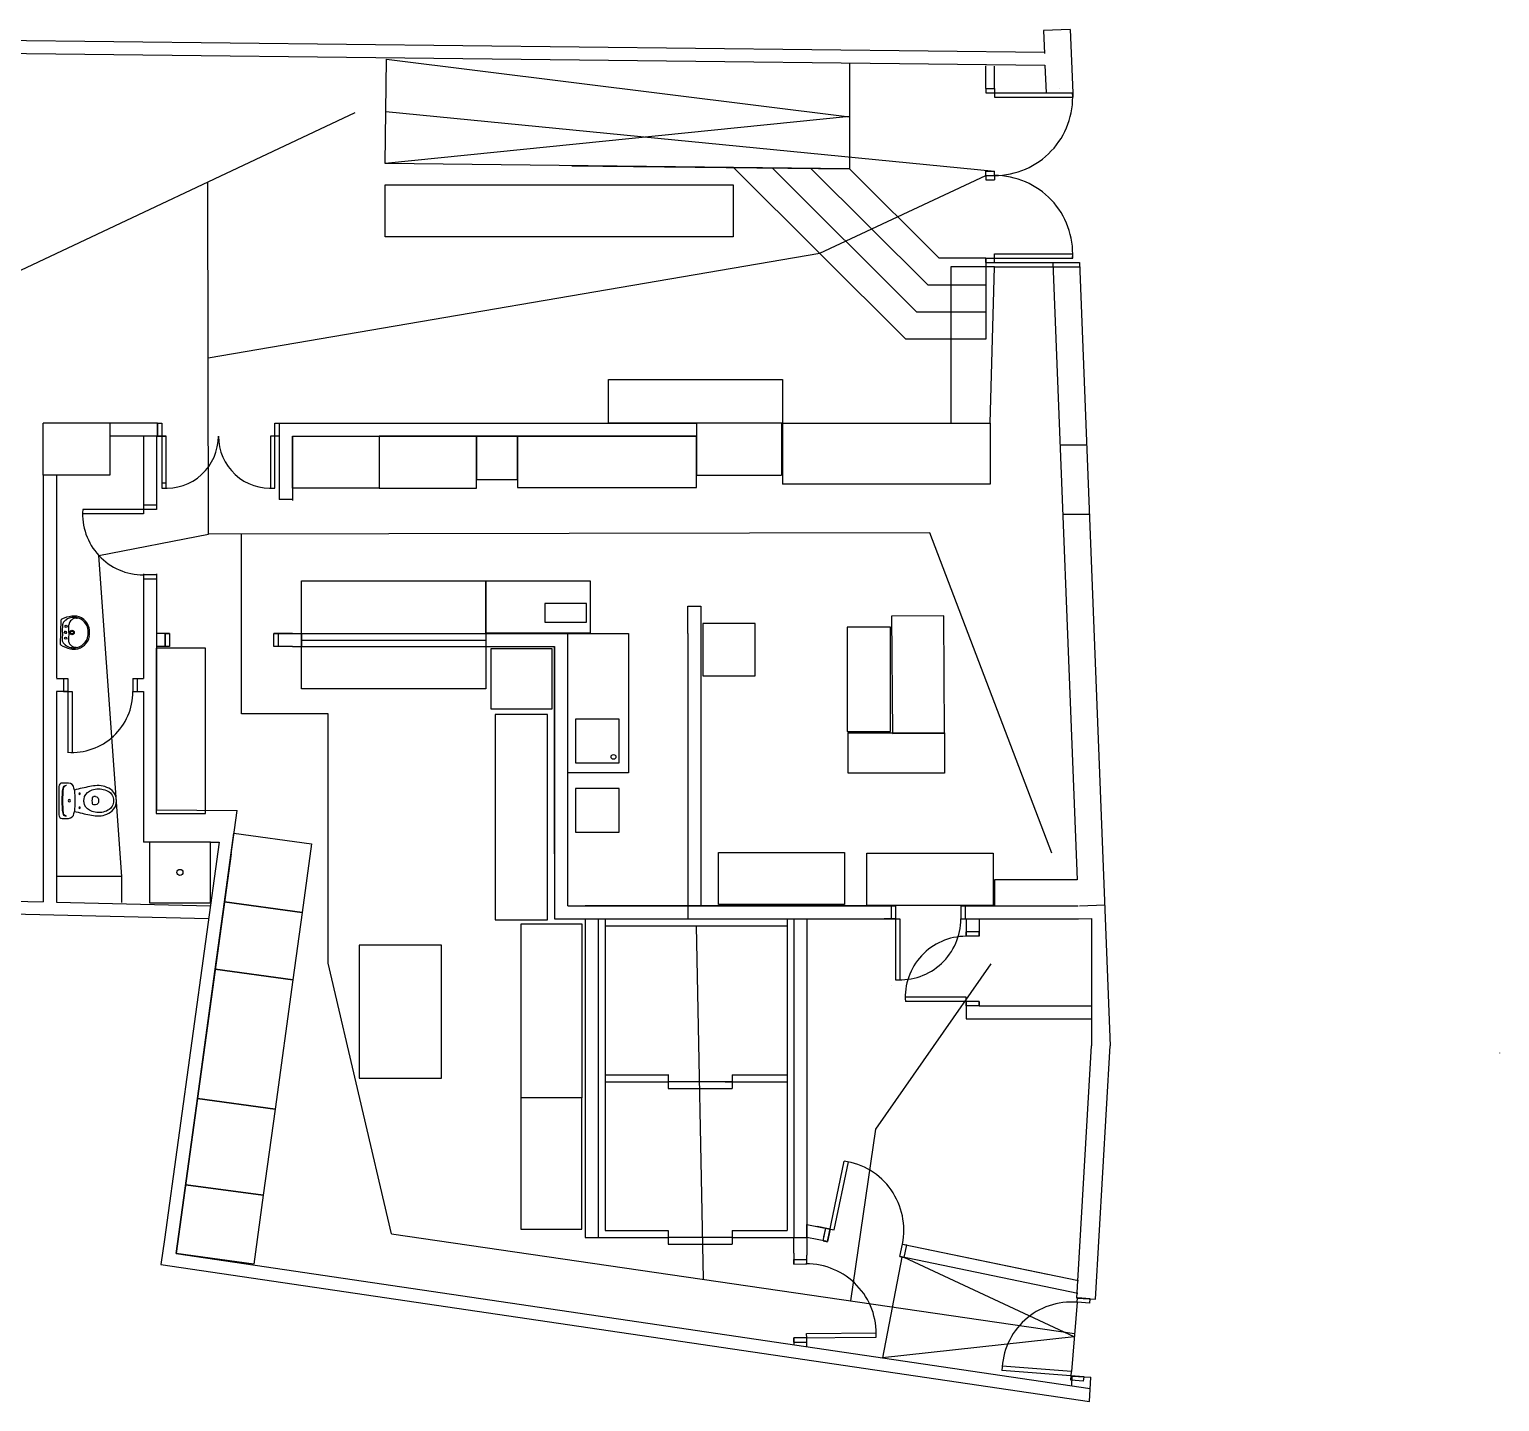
# Model space of a CAD drawing. Header units: millimetres. Extents: x 7 to 259, y -45 to 103.
# Drawn here: x 212.278 to 214.391, y 74.737 to 76.709 of the extents above; entities that cross this region are included whole.
import ezdxf

# ---------------------------------------------------------------- set-up
doc = ezdxf.new("R2010")
doc.units = ezdxf.units.MM
doc.linetypes.add('LÍNEAS_OCULTAS2', pattern=[4.7625, 3.175, -1.5875])
for name, color, linetype in [('estructura', 5, 'Continuous'), ('maquiactual', 90, 'Continuous'), ('maquinaria', 42, 'Continuous'), ('OFICINES', 6, 'Continuous'), ('portes', 4, 'Continuous')]:
    doc.layers.add(name, color=color, linetype=linetype)

# ---------------------------------------------------------------- blocks, each defined once
blk = doc.blocks.new('VI-IN')
for p, q in [((0, -0.04), (-0.011, -0.04)), ((0, -0.04), (0.011, -0.04)), ((-0.048, -0.423), (-0.048, -0.403)), ((0.048, -0.423), (0.048, -0.403))]:
    blk.add_line(p, q)
blk.add_lwpolyline([(-0.163, -0.358, -0.0164), (-0.122, -0.18, -0.014244), (-0.146, -0.175, -0.379899), (-0.203, -0.112), (-0.203, -0.04, -0.414214), (-0.163, 0), (0, 0), (0.163, 0, -0.414214), (0.203, -0.04), (0.203, -0.112, -0.379899), (0.146, -0.175, -0.014244), (0.122, -0.18, -0.0164), (0.163, -0.358, -0.034533), (0.175, -0.44, -0.180901), (0.118, -0.613, -0.210568), (0, -0.665, -0.210568), (-0.118, -0.613, -0.180901), (-0.175, -0.44, -0.034533)], format="xyb", close=True)
for centre, radius in [((0, -0.122), 0.0135), ((0, -0.122), 0.0135), ((-0.08, -0.24), 0.0075), ((0.08, -0.24), 0.0075)]:
    blk.add_circle(centre, radius)
for centre, radius, start, end in [((-0.139, -0.089), 0.04, 96.2719, 180), ((-0.14, -0.096), 0.04, 96.2141, 169.7572), ((0, -1.201), 1.154, 90.0008, 97.203), ((0, -1.197), 1.157, 90.0008, 97.1409), ((0, -1.197), 1.157, 82.8591, 89.9992), ((0, -1.201), 1.154, 82.797, 89.9992), ((0.139, -0.089), 0.04, 0, 83.7281), ((0.14, -0.096), 0.04, 10.2428, 83.7859), ((0, 1.219), 1.404, 264.9986, 270), ((-0.007, -0.406), 0.116, 96.2419, 152.5973), ((0, -0.47), 0.18, 90, 96.2419), ((0, 1.219), 1.404, 270, 275.0014), ((0, -0.47), 0.18, 83.7581, 90), ((0.007, -0.406), 0.116, 27.4027, 83.7581), ((0.079, -0.461), 0.216, 168.3805, 209.1161), ((0.112, -0.468), 0.25, 152.5973, 168.3805), ((-0.033, -0.403), 0.015, 96.6492, 180), ((-0.018, -0.423), 0.03, 180, 233.1301), ((0, -0.399), 0.06, 233.1301, 270), ((0, -0.686), 0.3, 90, 96.6492), ((0, -0.686), 0.3, 83.3508, 90), ((0, -0.399), 0.06, 270, 306.8699), ((0.033, -0.403), 0.015, 0, 83.3508), ((0.018, -0.423), 0.03, 306.8699, 0), ((-0.112, -0.468), 0.25, 11.6195, 27.4027), ((-0.079, -0.461), 0.216, 330.8839, 11.6195), ((0, -0.505), 0.126, 209.1161, 270), ((0, -0.505), 0.126, 270, 330.8839)]:
    blk.add_arc(centre, radius, start, end)
blk = doc.blocks.new('Vic-WC')
at = {"xscale": -1}
blk.add_blockref('VI-IN', (0, 0), dxfattribs=at)

msp = doc.modelspace()

# ---------------------------------------------------------------- linework, layer by layer
at = {"color": 6, "linetype": 'LÍNEAS_OCULTAS2'}
for p, q in [((211.4316, 75.9698), (212.7459, 76.5892)), ((212.7901, 76.5907), (213.665, 76.505)), ((212.5353, 75.9834), (212.5343, 76.4895)), ((213.4138, 76.3869), (213.6525, 76.4987)), ((212.5348, 76.2365), (213.4138, 76.3869)), ((212.3777, 75.9527), (212.5353, 75.9834)), ((213.5719, 75.9854), (212.5353, 75.9834)), ((212.5828, 75.7252), (212.5828, 75.9835)), ((213.7473, 75.5248), (213.5719, 75.9854)), ((212.4105, 75.4914), (212.3777, 75.9527)), ((212.7075, 75.7252), (212.5828, 75.7252)), ((212.7075, 75.367), (212.7075, 75.7252)), ((213.2361, 75.4204), (213.2463, 74.9128)), ((212.7984, 74.9782), (212.7075, 75.367)), ((213.6596, 75.3657), (213.494, 75.1282)), ((213.494, 75.1282), (213.458, 74.8818)), ((212.7984, 74.9782), (213.7801, 74.8347))]:
    msp.add_line(p, q, dxfattribs=at)
msp.add_line((212.2978, 76.0679), (212.2978, 76.1429))
at = {"color": 6}
for p, q in [((212.3223, 75.8249), (212.3237, 75.8603)), ((212.3254, 75.8425), (212.3258, 75.854)), ((212.3344, 75.8422), (212.3347, 75.8519)), ((212.3347, 75.8519), (212.3348, 75.8538)), ((212.3223, 75.8249), (212.323, 75.8426)), ((212.3254, 75.8425), (212.3249, 75.831)), ((212.334, 75.8324), (212.3339, 75.8305)), ((212.3344, 75.8422), (212.334, 75.8324))]:
    msp.add_line(p, q, dxfattribs=at)
for centre, radius in [((212.3306, 75.8508), 0.00161), ((212.339, 75.842), 0.00322), ((212.3297, 75.8423), 0.00161), ((212.3299, 75.8339), 0.00161), ((212.339, 75.842), 0.00211)]:
    msp.add_circle(centre, radius, dxfattribs=at)
for centre, radius, start, end in [((212.3429, 75.8245), 0.041, 95.5719, 117.2564), ((212.3429, 75.8254), 0.0401, 92.3999, 95.7467), ((212.3424, 75.843), 0.0226, 81.1272, 92.8948), ((212.3419, 75.8432), 0.0225, 4.9409, 79.8753), ((212.3429, 75.8254), 0.0382, 97.6416, 97.6416), ((212.3245, 75.8603), 0.000804, 117.2564, 177.7078), ((212.3312, 75.8538), 0.00533, 132.3988, 177.7078), ((212.3454, 75.8382), 0.0264, 123.1796, 132.3988), ((212.3418, 75.8443), 0.0194, 98.2336, 124.1998), ((212.3432, 75.8531), 0.00841, 139.474, 175.5675), ((212.3459, 75.8505), 0.0122, 64.2185, 138.5702), ((212.3429, 75.8254), 0.0382, 92.3999, 95.848), ((212.3424, 75.843), 0.0207, 81.1272, 92.8948), ((212.3419, 75.8432), 0.0205, 4.9409, 79.8753), ((212.3312, 75.8423), 0.0313, 350.4881, 4.9275), ((212.3312, 75.8423), 0.0332, 357.7078, 4.9275), ((212.3231, 75.8249), 0.000804, 177.7078, 238.1592), ((212.3443, 75.859), 0.041, 238.1592, 259.8437), ((212.3303, 75.8308), 0.00533, 177.7078, 223.0168), ((212.3457, 75.8452), 0.0264, 223.0168, 232.2359), ((212.3416, 75.8394), 0.0194, 231.2157, 257.182), ((212.3423, 75.8305), 0.00841, 179.848, 215.9415), ((212.3452, 75.8329), 0.0122, 216.8453, 291.1971), ((212.3418, 75.8405), 0.0205, 275.5403, 350.4747), ((212.3418, 75.8405), 0.0225, 275.5403, 350.4747), ((212.3312, 75.8423), 0.0332, 350.4881, 357.7078), ((212.3442, 75.8581), 0.0401, 259.6689, 263.0156), ((212.3442, 75.8581), 0.0382, 259.5675, 263.0156), ((212.3423, 75.8407), 0.0226, 262.5207, 274.2884), ((212.3423, 75.8407), 0.0207, 262.5207, 274.2884)]:
    msp.add_arc(centre, radius, start, end, dxfattribs=at)
at = {"color": 6, "linetype": 'ByBlock'}
for p in [(212.3435, 75.8656), (212.346, 75.8627), (212.3286, 75.8434), (212.3306, 75.8413), (212.334, 75.8324), (212.339, 75.8399), (212.3391, 75.8441), (212.3625, 75.841), (212.3412, 75.8181), (212.3446, 75.8207)]:
    msp.add_point(p, dxfattribs=at)
at = {"layer": 'estructura'}
for p, q in [((210.9978, 76.7067), (213.7369, 76.6761)), ((213.774, 76.7086), (213.7357, 76.7071)), ((213.7357, 76.7071), (213.737, 76.6739)), ((213.774, 76.7086), (213.7775, 76.6175)), ((211.5898, 76.6814), (213.7376, 76.6574)), ((212.7892, 76.5157), (212.7909, 76.6657)), ((212.7909, 76.6657), (213.4567, 76.5832)), ((213.4567, 76.659), (213.4567, 76.5082)), ((213.4567, 76.6582), (213.4567, 76.5082)), ((213.6525, 76.6237), (213.6525, 76.6561)), ((213.665, 76.6237), (213.665, 76.6559)), ((213.7376, 76.6574), (213.7392, 76.6175)), ((213.6525, 76.6237), (213.665, 76.6237)), ((213.7392, 76.6175), (213.7775, 76.6175)), ((213.4567, 76.5836), (212.7892, 76.5157)), ((213.4567, 76.5082), (212.7892, 76.5157)), ((213.0573, 76.5127), (213.4567, 76.5082)), ((213.5376, 76.2637), (213.29, 76.5101)), ((213.5536, 76.3025), (213.3456, 76.5095)), ((213.5696, 76.3412), (213.4011, 76.5089)), ((213.5856, 76.38), (213.4567, 76.5082)), ((213.6525, 76.38), (213.5856, 76.38)), ((213.6525, 76.38), (213.6525, 76.3412)), ((213.6525, 76.3737), (213.665, 76.3737)), ((213.6525, 76.3737), (213.6525, 76.3675)), ((213.665, 76.3737), (213.7871, 76.3737)), ((213.7488, 76.3737), (213.7837, 75.4867)), ((213.7871, 76.3737), (213.8314, 75.2482)), ((213.5583, 76.3525), (213.5583, 76.3525)), ((213.665, 76.3675), (213.6525, 76.3675)), ((213.665, 76.3675), (213.7871, 76.3675)), ((213.6525, 76.3412), (213.5696, 76.3412)), ((213.6525, 76.3412), (213.6525, 76.3025)), ((213.6525, 76.3025), (213.5536, 76.3025)), ((213.6525, 76.3025), (213.6525, 76.2637)), ((213.6525, 76.2637), (213.5376, 76.2637)), ((212.462, 76.1429), (212.2978, 76.1429)), ((212.3932, 76.1429), (212.2978, 76.1429)), ((212.3932, 76.1429), (212.3932, 76.0933)), ((212.3932, 76.1429), (212.3932, 76.0679)), ((212.462, 76.1429), (212.462, 76.1242)), ((212.462, 76.1429), (212.4683, 76.1429)), ((212.6308, 76.1429), (213.2366, 76.1429)), ((212.637, 76.1429), (212.637, 76.0329)), ((213.3591, 76.1429), (213.2366, 76.1429)), ((213.2366, 76.1429), (213.2366, 76.0679)), ((213.3591, 76.1429), (213.3591, 76.0929)), ((213.3591, 76.1429), (213.3591, 76.0679)), ((212.458, 76.1242), (212.3932, 76.1242)), ((212.4417, 76.1242), (212.4417, 76.0248)), ((212.462, 76.1242), (212.4504, 76.1242)), ((212.462, 76.1242), (212.4504, 76.1242)), ((212.4605, 76.1242), (212.4605, 76.0248)), ((212.462, 76.1242), (212.4745, 76.1242)), ((212.6558, 76.1242), (213.2366, 76.1242)), ((212.6558, 76.1242), (212.6558, 76.0475)), ((212.6558, 76.1242), (212.6558, 76.0317)), ((213.7975, 76.1112), (213.7591, 76.1112)), ((212.2978, 76.0679), (212.2978, 75.4551)), ((212.3932, 76.0679), (212.2978, 76.0679)), ((212.3166, 76.0679), (212.3166, 75.7956)), ((212.3166, 76.0679), (212.3166, 75.7769)), ((213.2366, 76.0679), (213.3591, 76.0679)), ((212.6558, 76.0329), (212.637, 76.0329)), ((213.8027, 76.0114), (213.7644, 76.0114)), ((212.4416, 75.9262), (212.4416, 75.7759)), ((212.4603, 75.9262), (212.4603, 75.5874)), ((213.2241, 75.8404), (213.2241, 75.8798)), ((213.2241, 75.8798), (213.2428, 75.8798)), ((213.2428, 75.8792), (213.2241, 75.8792)), ((213.2428, 75.8798), (213.2428, 75.4492)), ((212.479, 75.8404), (212.4606, 75.8404)), ((212.4728, 75.8408), (212.4728, 75.8217)), ((212.6558, 75.8404), (212.629, 75.8404)), ((212.6353, 75.8404), (212.669, 75.8404)), ((212.6558, 75.8404), (213.0516, 75.8404)), ((212.669, 75.8404), (212.669, 75.8217)), ((212.669, 75.8404), (212.934, 75.8404)), ((212.6745, 75.8404), (213.0516, 75.8404)), ((212.934, 75.8404), (212.934, 75.8217)), ((213.0516, 75.4492), (213.0516, 75.8404)), ((213.2241, 75.8404), (213.2241, 75.4304)), ((212.479, 75.8217), (212.4606, 75.8217)), ((212.6558, 75.8217), (212.629, 75.8217)), ((212.6558, 75.8217), (213.0328, 75.8217)), ((213.0328, 75.5241), (213.0328, 75.8217)), ((213.0328, 75.8217), (213.0328, 75.4304)), ((212.3166, 75.7759), (212.3329, 75.7759)), ((212.4329, 75.7759), (212.4416, 75.7759)), ((212.3329, 75.7572), (212.3166, 75.7572)), ((212.3166, 75.7572), (212.3166, 75.4547)), ((212.4329, 75.7572), (212.4416, 75.7572)), ((212.4416, 75.7572), (212.4416, 75.5409)), ((212.4603, 75.5874), (212.5765, 75.5861)), ((212.4889, 74.9496), (212.5765, 75.5861)), ((212.4505, 75.5409), (212.4416, 75.5409)), ((212.5505, 75.5409), (212.4718, 74.9696)), ((212.538, 75.5409), (212.5505, 75.5409)), ((212.568, 75.5241), (212.4889, 74.9496)), ((212.4105, 75.4914), (212.3166, 75.4914)), ((212.4105, 75.4539), (212.4105, 75.4914)), ((213.7837, 75.4867), (213.6649, 75.4867)), ((213.6649, 75.4867), (213.6649, 75.4492)), ((213.7837, 75.4867), (213.7095, 75.4867)), ((210.7166, 75.4741), (212.5353, 75.4309)), ((211.4525, 75.4752), (212.2978, 75.4551)), ((212.3166, 75.4547), (212.5379, 75.4494)), ((213.0516, 75.4492), (213.5228, 75.4492)), ((213.5228, 75.4492), (213.0766, 75.4492)), ((213.2428, 75.4492), (213.5166, 75.4492)), ((213.5065, 75.4492), (213.5228, 75.4492)), ((213.5166, 75.4492), (213.5166, 75.4304)), ((213.6649, 75.4492), (213.6166, 75.4492)), ((213.6166, 75.4492), (213.6678, 75.4492)), ((213.6229, 75.4492), (213.6315, 75.4492)), ((213.6649, 75.4492), (213.7851, 75.4492)), ((213.787, 75.4493), (213.8234, 75.4507)), ((213.0328, 75.4304), (213.5291, 75.4304)), ((213.0328, 75.4304), (213.5291, 75.4304)), ((213.0328, 75.4304), (213.5291, 75.4304)), ((213.0766, 75.4304), (213.0766, 74.9729)), ((213.3768, 75.4304), (213.3768, 74.9729)), ((213.3955, 75.4304), (213.3955, 74.9729)), ((213.5228, 75.4304), (213.5065, 75.4304)), ((213.6166, 75.4304), (213.7859, 75.4304)), ((213.6166, 75.4304), (213.6693, 75.4304)), ((213.6166, 75.4304), (213.6678, 75.4304)), ((213.6229, 75.4304), (213.6315, 75.4304)), ((213.6244, 75.4304), (213.6244, 75.4055)), ((213.6429, 75.4304), (213.6429, 75.4055)), ((213.7859, 75.4304), (213.8046, 75.4313)), ((213.8046, 75.4313), (213.8046, 75.2482)), ((213.3955, 75.4117), (213.3955, 75.393)), ((213.6429, 75.3054), (213.6242, 75.3054)), ((213.6244, 75.3117), (213.6244, 75.2867)), ((213.6429, 75.3117), (213.6429, 75.3054)), ((213.6429, 75.3054), (213.8046, 75.3054)), ((213.6244, 75.2867), (213.8046, 75.2867)), ((213.7834, 74.8856), (213.8046, 75.2482)), ((213.8101, 74.8841), (213.8314, 75.2482)), ((214.3911, 75.2381), (214.391, 75.2378)), ((213.3955, 74.9729), (213.3955, 74.9916)), ((213.3955, 74.9916), (213.4347, 74.9835)), ((213.3955, 74.9916), (213.4286, 74.9848)), ((213.4286, 74.9848), (213.41, 74.9886)), ((213.41, 74.9886), (213.4347, 74.9835)), ((213.4199, 74.9738), (213.4225, 74.9861)), ((213.4286, 74.9848), (213.4249, 74.9668)), ((212.4718, 74.9696), (212.4669, 74.9339)), ((213.0766, 74.9729), (213.1962, 74.9729)), ((213.288, 74.9729), (213.3955, 74.9729)), ((213.3767, 74.9501), (213.3767, 74.9729)), ((213.4249, 74.9668), (213.3955, 74.9729)), ((213.3955, 74.9729), (213.3955, 74.9474)), ((213.5326, 74.9633), (213.7414, 74.9201)), ((213.5326, 74.9633), (213.786, 74.9109)), ((212.4889, 74.9496), (213.8026, 74.7557)), ((213.3767, 74.9501), (213.3767, 74.9346)), ((213.395, 74.9475), (213.395, 74.9348)), ((213.532, 74.9446), (213.5042, 74.7997)), ((213.7846, 74.8921), (213.5289, 74.9452)), ((213.7797, 74.8299), (213.535, 74.9439)), ((212.4669, 74.9339), (213.8015, 74.7369)), ((213.7837, 74.8797), (213.7758, 74.78)), ((213.7958, 74.885), (213.7833, 74.8859)), ((213.7834, 74.8856), (213.8101, 74.8841)), ((213.7797, 74.8299), (213.5042, 74.7997)), ((213.3951, 74.8286), (213.3767, 74.8284)), ((213.3767, 74.8284), (213.3767, 74.8186)), ((213.3826, 74.8222), (213.3951, 74.8223)), ((213.395, 74.8286), (213.395, 74.8159)), ((213.776, 74.7596), (213.7768, 74.7736)), ((213.776, 74.7596), (213.7768, 74.7736)), ((213.7768, 74.7733), (213.8035, 74.7718)), ((213.8015, 74.7369), (213.8035, 74.7718)), ((213.8015, 74.7369), (213.8035, 74.7718))]:
    msp.add_line(p, q, dxfattribs=at)
at = {"layer": 'estructura', "color": 142}
for p, q in [((213.0328, 75.4304), (213.3668, 75.4304)), ((213.0953, 75.4304), (213.0953, 74.9729)), ((213.1053, 75.4304), (213.1053, 74.9829)), ((213.3668, 75.4304), (213.3668, 74.9829)), ((213.3768, 75.4304), (213.3768, 74.9729)), ((213.1053, 75.4204), (213.3668, 75.4204)), ((213.1053, 75.2066), (213.1968, 75.2066)), ((213.1053, 75.1966), (213.1962, 75.1966)), ((213.1962, 75.2066), (213.1962, 75.2043)), ((213.1962, 75.2066), (213.1962, 75.2043)), ((213.1962, 75.2043), (213.1962, 75.1966)), ((213.278, 75.1966), (213.3668, 75.1966)), ((213.288, 75.2066), (213.3668, 75.2066)), ((213.288, 75.2066), (213.288, 75.1866)), ((213.1053, 74.9829), (213.1962, 74.9829)), ((213.1962, 74.9829), (213.1962, 74.9806)), ((213.1962, 74.9806), (213.1962, 74.9729)), ((213.288, 74.9829), (213.3668, 74.9829)), ((213.288, 74.9829), (213.288, 74.9629)), ((213.0961, 74.9729), (213.1962, 74.9729)), ((213.288, 74.9729), (213.3768, 74.9729))]:
    msp.add_line(p, q, dxfattribs=at)
at = {"layer": 'maquiactual'}
for points in [[(212.6558, 76.1242), (212.7808, 76.1242), (212.7808, 76.0492), (212.6558, 76.0492)], [(212.9205, 76.1242), (212.7808, 76.1242), (212.7808, 76.0492), (212.9205, 76.0492)], [(212.9792, 76.1242), (212.9205, 76.1242), (212.9205, 76.0617), (212.9792, 76.0617)], [(213.2366, 76.1242), (212.9792, 76.1242), (212.9792, 76.0503), (213.2366, 76.0503)], [(212.6689, 75.9163), (212.9339, 75.9163), (212.9339, 75.7613), (212.6689, 75.7613)], [(212.9339, 75.9163), (213.0839, 75.9163), (213.0839, 75.8413), (212.9339, 75.8413)], [(213.0187, 75.8569), (213.0788, 75.8569), (213.0788, 75.8836), (213.0187, 75.8836)], [(213.0516, 75.8404), (213.1391, 75.8404), (213.1391, 75.6404), (213.0516, 75.6404)], [(212.4598, 75.5821), (212.5311, 75.5821), (212.5311, 75.8196), (212.4598, 75.8196)], [(212.9414, 75.8192), (213.0289, 75.8192), (213.0289, 75.7317), (212.9414, 75.7317)], [(212.9475, 75.7241), (212.9475, 75.4291), (213.0225, 75.4291), (213.0225, 75.7241)], [(213.0629, 75.6549), (213.1254, 75.6549), (213.1254, 75.7174), (213.0629, 75.7174)], [(213.0629, 75.5552), (213.1254, 75.5552), (213.1254, 75.6177), (213.0629, 75.6177)], [(212.6833, 75.5386), (212.6697, 75.4395), (212.5582, 75.4548), (212.5718, 75.5539)], [(212.6697, 75.4395), (212.6564, 75.343), (212.545, 75.3582), (212.5582, 75.4548)], [(212.9845, 75.4234), (213.072, 75.4234), (213.072, 75.1734), (212.9845, 75.1734)], [(212.7517, 75.2016), (212.8701, 75.2016), (212.8701, 75.3929), (212.7517, 75.3929)], [(212.6564, 75.343), (212.631, 75.1572), (212.5195, 75.1725), (212.545, 75.3582)], [(212.631, 75.1572), (212.614, 75.0333), (212.5025, 75.0486), (212.5195, 75.1725)], [(213.072, 75.1734), (212.9844, 75.1734), (212.9844, 74.9847), (213.072, 74.9847)], [(212.614, 75.0333), (212.6004, 74.9343), (212.4889, 74.9496), (212.5025, 75.0486)]]:
    msp.add_lwpolyline(points, close=True, dxfattribs=at)
msp.add_circle((213.1174, 75.6633), 0.00345, dxfattribs=at)
at = {"layer": 'maquinaria'}
for p, q in [((213.665, 76.3675), (213.6025, 76.3675)), ((213.6025, 76.3675), (213.6025, 76.1429)), ((213.659, 76.1429), (213.665, 76.3675)), ((213.3602, 76.1429), (213.659, 76.1429)), ((213.3602, 76.1429), (213.3602, 76.0554)), ((213.659, 76.1429), (213.659, 76.0554)), ((213.659, 76.0554), (213.3602, 76.0554))]:
    msp.add_line(p, q, dxfattribs=at)
for points in [[(212.7892, 76.4854), (213.2892, 76.4854), (213.2892, 76.4104), (212.7892, 76.4104)], [(213.3602, 76.1429), (213.1102, 76.1429), (213.1102, 76.2054), (213.3602, 76.2054)], [(213.5932, 75.6973), (213.5921, 75.8661), (213.5171, 75.8655), (213.5182, 75.6968)], [(213.2458, 75.7799), (213.3208, 75.7799), (213.3208, 75.8549), (213.2458, 75.8549)], [(213.5157, 75.6996), (213.5157, 75.8496), (213.4532, 75.8496), (213.4532, 75.6996)], [(213.4548, 75.698), (213.5931, 75.698), (213.5931, 75.64), (213.4548, 75.64)], [(213.2682, 75.5261), (213.4495, 75.5261), (213.4495, 75.4511), (213.2682, 75.4511)], [(213.4817, 75.5248), (213.6629, 75.5248), (213.6629, 75.4498), (213.4817, 75.4498)]]:
    msp.add_lwpolyline(points, close=True, dxfattribs=at)
at = {"layer": 'portes'}
for p, q in [((213.6525, 76.6237), (213.665, 76.6237)), ((213.6525, 76.6237), (213.6525, 76.6175)), ((213.6525, 76.6175), (213.7774, 76.6175)), ((213.665, 76.6237), (213.665, 76.6175)), ((213.665, 76.6175), (213.665, 76.6112)), ((213.665, 76.6112), (213.7775, 76.6112)), ((213.7588, 76.6237), (213.7588, 76.6237)), ((213.7775, 76.6175), (213.7775, 76.6112)), ((213.6525, 76.4987), (213.6525, 76.505)), ((213.6525, 76.505), (213.665, 76.505)), ((213.665, 76.4987), (213.665, 76.505)), ((213.6525, 76.4987), (213.665, 76.4987)), ((213.6525, 76.4987), (213.665, 76.4987)), ((213.6525, 76.4987), (213.6525, 76.4925)), ((213.6525, 76.4925), (213.665, 76.4925)), ((213.665, 76.4987), (213.665, 76.4925)), ((213.6525, 76.38), (213.7774, 76.38)), ((213.6525, 76.3737), (213.6525, 76.38)), ((213.6525, 76.3737), (213.665, 76.3737)), ((213.665, 76.3862), (213.7775, 76.3862)), ((213.665, 76.38), (213.665, 76.3862)), ((213.665, 76.3737), (213.665, 76.38)), ((213.7588, 76.3737), (213.7588, 76.3737)), ((213.7775, 76.38), (213.7775, 76.3862)), ((212.462, 76.1429), (212.4683, 76.1429)), ((212.462, 76.1242), (212.462, 76.1429)), ((212.4683, 76.1429), (212.4683, 76.1242)), ((212.6308, 76.1242), (212.6308, 76.1429)), ((212.6308, 76.1429), (212.637, 76.1429)), ((212.4683, 76.1242), (212.462, 76.1242)), ((212.4683, 76.1242), (212.4683, 76.0492)), ((212.4745, 76.1242), (212.4683, 76.1242)), ((212.4745, 76.0492), (212.4745, 76.1242)), ((212.4745, 76.1242), (212.4745, 76.1242)), ((212.6245, 76.1242), (212.6245, 76.0492)), ((212.6308, 76.1242), (212.6245, 76.1242)), ((212.6308, 76.0492), (212.6308, 76.1242)), ((212.6308, 76.1242), (212.6308, 76.1242)), ((212.637, 76.1242), (212.6308, 76.1242)), ((212.4681, 76.0569), (212.4744, 76.0569)), ((212.6245, 76.0492), (212.6308, 76.0492)), ((212.4605, 76.0186), (212.3545, 76.0186)), ((212.4605, 76.0248), (212.4417, 76.0248)), ((212.4417, 76.0248), (212.4417, 76.0186)), ((212.4417, 76.0186), (212.4417, 76.0123)), ((212.4605, 76.0248), (212.4605, 76.0186)), ((212.4417, 76.0123), (212.3542, 76.0123)), ((212.4605, 75.9248), (212.4417, 75.9248)), ((212.4417, 75.9248), (212.4417, 75.9185)), ((212.4605, 75.9185), (212.4417, 75.9185)), ((212.4605, 75.9248), (212.4605, 75.9185)), ((212.4728, 75.8408), (212.479, 75.8408)), ((212.4728, 75.8217), (212.4728, 75.8404)), ((212.479, 75.8408), (212.479, 75.8217)), ((212.629, 75.8217), (212.629, 75.8404)), ((212.629, 75.8404), (212.6353, 75.8404)), ((212.6353, 75.8404), (212.6353, 75.8217)), ((212.669, 75.8311), (212.934, 75.8311)), ((212.479, 75.8217), (212.4728, 75.8217)), ((212.4728, 75.8217), (212.4728, 75.8217)), ((212.6353, 75.8217), (212.629, 75.8217)), ((212.3266, 75.7759), (212.3266, 75.7572)), ((212.3266, 75.7759), (212.3329, 75.7759)), ((212.3329, 75.7759), (212.3329, 75.6699)), ((212.4266, 75.7759), (212.4266, 75.7572)), ((212.4266, 75.7759), (212.4329, 75.7759)), ((212.4329, 75.7759), (212.4329, 75.7572)), ((212.3266, 75.7572), (212.3329, 75.7572)), ((212.3329, 75.7572), (212.3391, 75.7572)), ((212.3391, 75.7572), (212.3391, 75.6697)), ((212.4266, 75.7572), (212.4329, 75.7572)), ((213.5166, 75.4492), (213.5166, 75.4304)), ((213.5166, 75.4492), (213.5228, 75.4492)), ((213.5228, 75.4492), (213.5228, 75.3431)), ((213.6166, 75.4492), (213.6166, 75.4304)), ((213.6166, 75.4492), (213.6229, 75.4492)), ((213.6229, 75.4492), (213.6229, 75.4304)), ((213.5166, 75.4304), (213.5228, 75.4304)), ((213.5228, 75.4304), (213.5291, 75.4304)), ((213.5291, 75.4304), (213.5291, 75.3429)), ((213.6166, 75.4304), (213.6229, 75.4304)), ((213.6242, 75.4055), (213.6242, 75.4117)), ((213.6429, 75.4117), (213.6242, 75.4117)), ((213.6429, 75.4055), (213.6242, 75.4055)), ((213.6429, 75.4055), (213.6429, 75.4117)), ((213.5167, 75.3346), (213.5167, 75.3346)), ((213.6242, 75.3179), (213.5367, 75.3179)), ((213.6242, 75.3117), (213.6242, 75.3179)), ((213.6429, 75.3117), (213.5369, 75.3117)), ((213.6242, 75.3054), (213.6242, 75.3117)), ((213.6429, 75.3054), (213.6242, 75.3054)), ((213.6429, 75.3054), (213.6429, 75.3117)), ((213.288, 75.1966), (213.1962, 75.1966)), ((213.1962, 75.1966), (213.1962, 75.1866)), ((213.288, 75.1966), (213.288, 75.1966)), ((213.288, 75.1966), (213.288, 75.1966)), ((213.1962, 75.1866), (213.288, 75.1866)), ((213.4249, 74.9668), (213.4488, 75.0825)), ((213.4347, 74.9835), (213.455, 75.0815)), ((213.4188, 74.9681), (213.4225, 74.9861)), ((213.4225, 74.9861), (213.4286, 74.9848)), ((213.4286, 74.9848), (213.4347, 74.9835)), ((213.288, 74.9729), (213.1962, 74.9729)), ((213.1962, 74.9729), (213.1962, 74.9629)), ((213.1962, 74.9629), (213.288, 74.9629)), ((213.288, 74.9729), (213.288, 74.9729)), ((213.4187, 74.968), (213.4249, 74.9667)), ((213.5289, 74.9452), (213.5326, 74.9633)), ((213.5326, 74.9633), (213.5388, 74.962)), ((213.535, 74.9439), (213.5388, 74.962)), ((213.3767, 74.9409), (213.3952, 74.9411)), ((213.3767, 74.9346), (213.3767, 74.9409)), ((213.3952, 74.9348), (213.3952, 74.9411)), ((213.5289, 74.9452), (213.535, 74.9439)), ((213.3767, 74.9346), (213.3952, 74.9348)), ((213.7837, 74.8797), (213.7842, 74.886)), ((213.8021, 74.8783), (213.7837, 74.8797)), ((213.8026, 74.8845), (213.7842, 74.886)), ((213.8021, 74.8783), (213.8026, 74.8845)), ((213.395, 74.8348), (213.495, 74.8358)), ((213.3951, 74.8286), (213.395, 74.8348)), ((213.3766, 74.8221), (213.3766, 74.8284)), ((213.3767, 74.8284), (213.4949, 74.8295)), ((213.3767, 74.8221), (213.3951, 74.8223)), ((213.3951, 74.8223), (213.3951, 74.8286)), ((213.7758, 74.78), (213.6761, 74.788)), ((213.7936, 74.7724), (213.6758, 74.7817)), ((213.7747, 74.7676), (213.7752, 74.7738)), ((213.7931, 74.7661), (213.7748, 74.7676)), ((213.7753, 74.7738), (213.7758, 74.78)), ((213.7932, 74.7661), (213.7937, 74.7723))]:
    msp.add_line(p, q, dxfattribs=at)
msp.add_lwpolyline([(212.4505, 75.4534), (212.538, 75.4534), (212.538, 75.5409), (212.4505, 75.5409)], close=True, dxfattribs=at)
msp.add_circle((212.4942, 75.4973), 0.00439, dxfattribs=at)
for centre, radius, start, end in [((213.665, 76.6112), 0.1125, 270, 3.1847), ((213.665, 76.3862), 0.1125, 356.8153, 90), ((212.4745, 76.1242), 0.075, 265.2193, 0), ((212.6245, 76.1242), 0.075, 180, 274.7802), ((212.4417, 76.0123), 0.0875, 175.877, 270), ((212.3391, 75.7572), 0.0875, 265.877, 0), ((213.5291, 75.4304), 0.0875, 265.877, 0), ((213.6242, 75.318), 0.0875, 90, 184.123), ((213.4347, 74.9835), 0.1, 348.3232, 81.9065), ((213.395, 74.8348), 0.1, 356.9536, 90.537), ((213.7758, 74.78), 0.1, 85.4454, 179.0287)]:
    msp.add_arc(centre, radius, start, end, dxfattribs=at)

# ---------------------------------------------------------------- block references
at = {"layer": 'OFICINES', "xscale": 0.125, "yscale": 0.125, "zscale": 0.125, "rotation": 89.99999999999999}
msp.add_blockref('Vic-WC', (212.32, 75.6003), dxfattribs=at)

doc.saveas('drawing.dxf')
